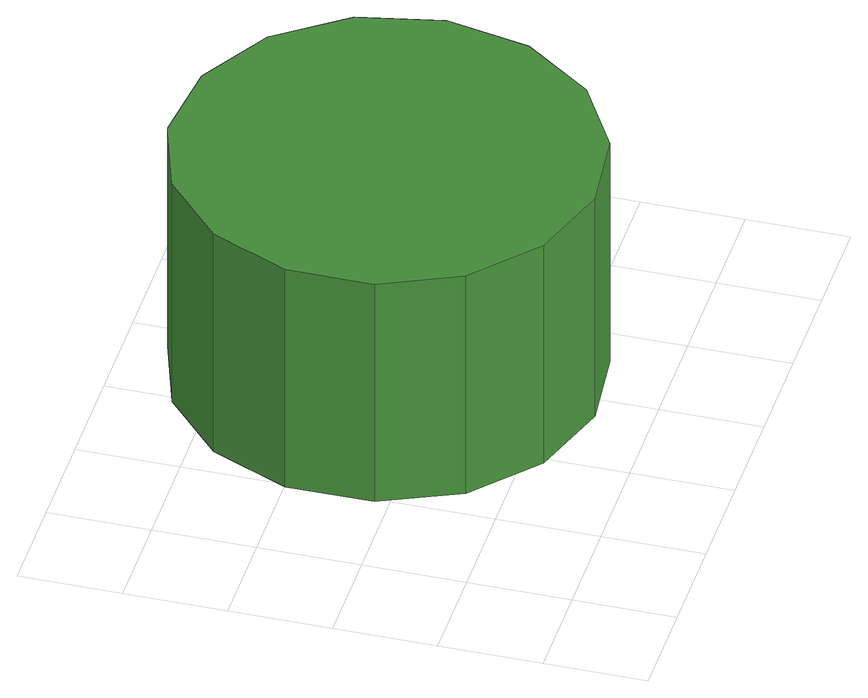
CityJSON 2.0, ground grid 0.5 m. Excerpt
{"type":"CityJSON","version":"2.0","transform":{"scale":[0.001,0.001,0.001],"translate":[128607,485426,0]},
"CityObjects":{
"tree1":{"type":"SolitaryVegetationObject","attributes":{"function":"something"},"geometry":[{"type":"MultiSurface","lod":"1","boundaries":[[[0,1,2,3,4,5,6,7,8,9,10,11,12,13,14]],[[15,16,17,18,19,20,21,22,23,24,25,26,27,28,29]],[[0,29,28,1]],[[1,28,27,2]],[[2,27,26,3]],[[3,26,25,4]],[[4,25,24,5]],[[5,24,23,6]],[[6,23,22,7]],[[7,22,21,8]],[[8,21,20,9]],[[9,20,19,10]],[[10,19,18,11]],[[11,18,17,12]],[[12,17,16,13]],[[13,16,15,14]],[[14,15,29,0]]]}]}
},
"vertices":[
[2504,1286,1599],[2416,1702,1599],[2166,2045,1599],[1798,2258,1599],[1376,2302,1599],[972,2171,1599],[656,1887,1599],[483,1498,1599],[483,1074,1599],[656,685,1599],[972,401,1599],[1376,270,1599],[1798,314,1599],[2166,527,1599],[2416,870,1599],[2416,870,349],[2166,527,349],[1798,314,349],[1376,270,349],[972,401,349],[656,685,349],[483,1074,349],[483,1498,349],[656,1887,349],[972,2171,349],[1376,2302,349],[1798,2258,349],[2166,2045,349],[2416,1702,349],[2504,1286,349]
]}
